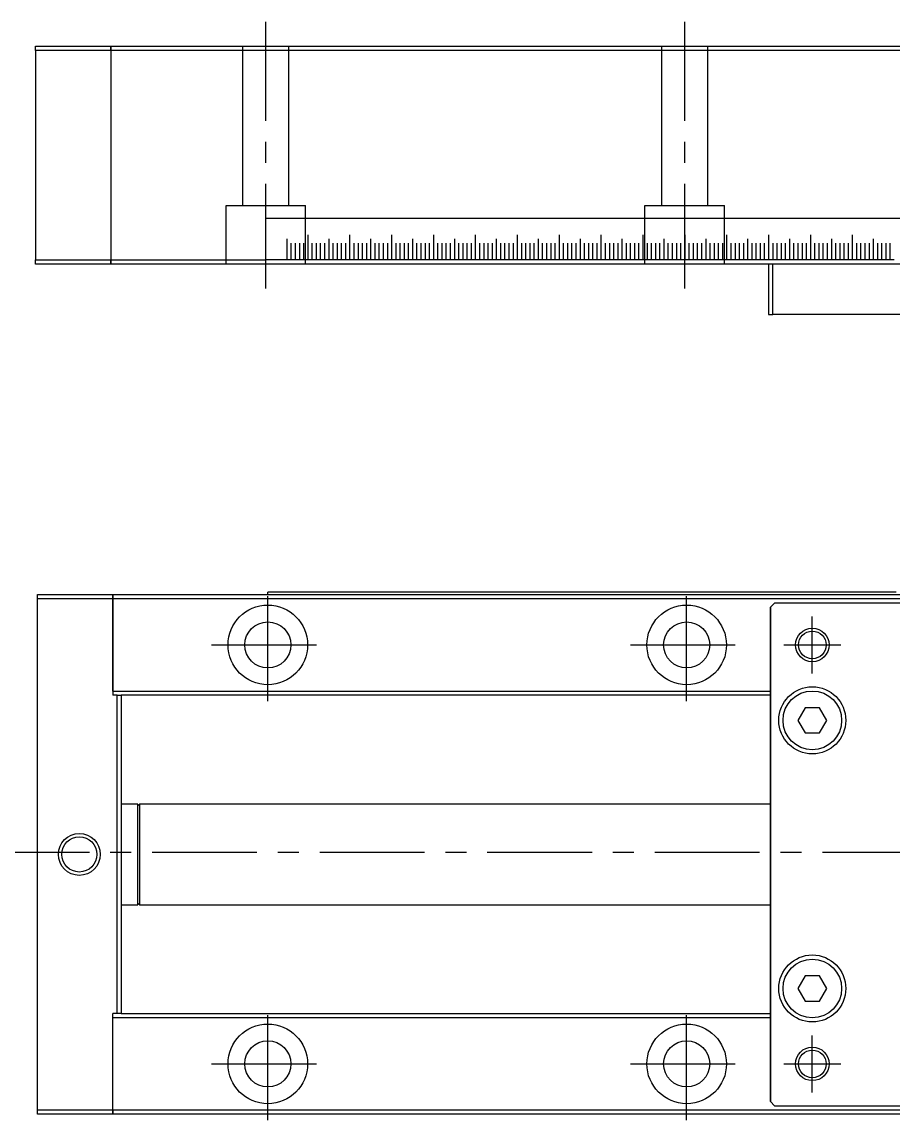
# Model space of a CAD drawing. Extents: x 14 to 733, y 13 to 249.
# Drawn here: x 78.7 to 182.6, y 118.1 to 249.2 of the extents above; entities that cross this region are included whole.
import ezdxf

# ---------------------------------------------------------------- set-up
doc = ezdxf.new("R2010")
doc.units = 0
doc.header["$LTSCALE"] = 10
doc.linetypes.add('CENTER', pattern=[2, 1.25, -0.25, 0.25, -0.25])
doc.linetypes.add('DASHED', pattern=[3.5, 2, -1.5])
doc.layers.get('0').update_dxf_attribs({"linetype": 'CONTINUOUS'})
doc.layers.add('CENTER', color=1, linetype='CENTER')

msp = doc.modelspace()

# ---------------------------------------------------------------- linework, layer by layer
at = {"color": 7, "linetype": 'CONTINUOUS'}
for p, q in [((80.266115, 246.27), (89.266115, 246.27)), ((80.266115, 245.77), (80.266115, 246.27)), ((89.266115, 245.77), (80.266115, 245.77)), ((80.266115, 245.77), (80.266115, 220.77)), ((89.266115, 245.77), (89.266115, 246.27)), ((89.266115, 246.27), (326.266115, 246.27)), ((89.266115, 246.27), (89.266115, 245.77)), ((326.266115, 245.77), (89.266115, 245.77)), ((89.266115, 245.77), (89.266115, 220.77)), ((89.266115, 245.77), (89.266115, 243.27)), ((89.266115, 243.27), (89.266115, 239.27)), ((89.266115, 239.27), (89.266115, 227.27)), ((89.266115, 227.27), (89.266115, 223.27)), ((107.766115, 220.77), (107.766115, 225.77)), ((107.766115, 225.77), (307.766115, 225.77)), ((89.266115, 223.27), (89.266115, 220.77)), ((80.266115, 220.77), (89.266115, 220.77)), ((80.266115, 220.27), (80.266115, 220.77)), ((89.266115, 220.27), (80.266115, 220.27)), ((89.266115, 220.27), (89.266115, 220.77)), ((89.266115, 220.77), (89.266115, 220.27)), ((89.266115, 220.77), (107.756115, 220.77)), ((326.266115, 220.27), (89.266115, 220.27)), ((110.266115, 220.77), (107.766115, 220.77)), ((110.766115, 220.77), (110.266115, 220.77)), ((111.266115, 220.77), (110.766115, 220.77)), ((111.766115, 220.77), (111.266115, 220.77)), ((112.266115, 220.77), (111.766115, 220.77)), ((112.766115, 220.77), (112.266115, 220.77)), ((113.266115, 220.77), (112.766115, 220.77)), ((113.766115, 220.77), (113.266115, 220.77)), ((114.266115, 220.77), (113.766115, 220.77)), ((114.766115, 220.77), (114.266115, 220.77)), ((115.266115, 220.77), (114.766115, 220.77)), ((115.766115, 220.77), (115.266115, 220.77)), ((116.266115, 220.77), (115.766115, 220.77)), ((116.766115, 220.77), (116.266115, 220.77)), ((117.266115, 220.77), (116.766115, 220.77)), ((117.766115, 220.77), (117.266115, 220.77)), ((118.266115, 220.77), (117.766115, 220.77)), ((118.766115, 220.77), (118.266115, 220.77)), ((119.266115, 220.77), (118.766115, 220.77)), ((119.766115, 220.77), (119.266115, 220.77)), ((120.266115, 220.77), (119.766115, 220.77)), ((120.766115, 220.77), (120.266115, 220.77)), ((121.266115, 220.77), (120.766115, 220.77)), ((121.766115, 220.77), (121.266115, 220.77)), ((122.266115, 220.77), (121.766115, 220.77)), ((122.766115, 220.77), (122.266115, 220.77)), ((123.266115, 220.77), (122.766115, 220.77)), ((123.766115, 220.77), (123.266115, 220.77)), ((124.266115, 220.77), (123.766115, 220.77)), ((124.766115, 220.77), (124.266115, 220.77)), ((125.266115, 220.77), (124.766115, 220.77)), ((125.766115, 220.77), (125.266115, 220.77)), ((126.266115, 220.77), (125.766115, 220.77)), ((126.766115, 220.77), (126.266115, 220.77)), ((127.266115, 220.77), (126.766115, 220.77)), ((127.766115, 220.77), (127.266115, 220.77)), ((128.266115, 220.77), (127.766115, 220.77)), ((128.766115, 220.77), (128.266115, 220.77)), ((129.266115, 220.77), (128.766115, 220.77)), ((129.766115, 220.77), (129.266115, 220.77)), ((130.266115, 220.77), (129.766115, 220.77)), ((130.766115, 220.77), (130.266115, 220.77)), ((131.266115, 220.77), (130.766115, 220.77)), ((131.766115, 220.77), (131.266115, 220.77)), ((132.266115, 220.77), (131.766115, 220.77)), ((132.766115, 220.77), (132.266115, 220.77)), ((133.266115, 220.77), (132.766115, 220.77)), ((133.766115, 220.77), (133.266115, 220.77)), ((134.266115, 220.77), (133.766115, 220.77)), ((134.766115, 220.77), (134.266115, 220.77)), ((135.266115, 220.77), (134.766115, 220.77)), ((135.766115, 220.77), (135.266115, 220.77)), ((136.266115, 220.77), (135.766115, 220.77)), ((136.766115, 220.77), (136.266115, 220.77)), ((137.266115, 220.77), (136.766115, 220.77)), ((137.766115, 220.77), (137.266115, 220.77)), ((138.266115, 220.77), (137.766115, 220.77)), ((138.766115, 220.77), (138.266115, 220.77)), ((139.266115, 220.77), (138.766115, 220.77)), ((139.766115, 220.77), (139.266115, 220.77)), ((140.266115, 220.77), (139.766115, 220.77)), ((140.766115, 220.77), (140.266115, 220.77)), ((141.266115, 220.77), (140.766115, 220.77)), ((141.766115, 220.77), (141.266115, 220.77)), ((142.266115, 220.77), (141.766115, 220.77)), ((142.766115, 220.77), (142.266115, 220.77)), ((143.266115, 220.77), (142.766115, 220.77)), ((143.766115, 220.77), (143.266115, 220.77)), ((144.266115, 220.77), (143.766115, 220.77)), ((144.766115, 220.77), (144.266115, 220.77)), ((145.266115, 220.77), (144.766115, 220.77)), ((145.766115, 220.77), (145.266115, 220.77)), ((146.266115, 220.77), (145.766115, 220.77)), ((146.766115, 220.77), (146.266115, 220.77)), ((147.266115, 220.77), (146.766115, 220.77)), ((147.766115, 220.77), (147.266115, 220.77)), ((148.266115, 220.77), (147.766115, 220.77)), ((148.766115, 220.77), (148.266115, 220.77)), ((149.266115, 220.77), (148.766115, 220.77)), ((149.766115, 220.77), (149.266115, 220.77)), ((150.266115, 220.77), (149.766115, 220.77)), ((150.766115, 220.77), (150.266115, 220.77)), ((151.266115, 220.77), (150.766115, 220.77)), ((151.766115, 220.77), (151.266115, 220.77)), ((152.266115, 220.77), (151.766115, 220.77)), ((152.766115, 220.77), (152.266115, 220.77)), ((153.266115, 220.77), (152.766115, 220.77)), ((153.766115, 220.77), (153.266115, 220.77)), ((154.266115, 220.77), (153.766115, 220.77)), ((154.766115, 220.77), (154.266115, 220.77)), ((155.266115, 220.77), (154.766115, 220.77)), ((155.766115, 220.77), (155.266115, 220.77)), ((156.266115, 220.77), (155.766115, 220.77)), ((156.766115, 220.77), (156.266115, 220.77)), ((157.266115, 220.77), (156.766115, 220.77)), ((157.766115, 220.77), (157.266115, 220.77)), ((158.266115, 220.77), (157.766115, 220.77)), ((158.766115, 220.77), (158.266115, 220.77)), ((159.266115, 220.77), (158.766115, 220.77)), ((159.766115, 220.77), (159.266115, 220.77)), ((160.266115, 220.77), (159.766115, 220.77)), ((160.766115, 220.77), (160.266115, 220.77)), ((161.266115, 220.77), (160.766115, 220.77)), ((161.766115, 220.77), (161.266115, 220.77)), ((162.266115, 220.77), (161.766115, 220.77)), ((162.766115, 220.77), (162.266115, 220.77)), ((163.266115, 220.77), (162.766115, 220.77)), ((163.766115, 220.77), (163.266115, 220.77)), ((164.266115, 220.77), (163.766115, 220.77)), ((164.766115, 220.77), (164.266115, 220.77)), ((165.266115, 220.77), (164.766115, 220.77)), ((165.766115, 220.77), (165.266115, 220.77)), ((166.266115, 220.77), (165.766115, 220.77)), ((166.766115, 220.77), (166.266115, 220.77)), ((167.266115, 220.77), (166.766115, 220.77)), ((167.766115, 220.77), (167.266115, 220.77)), ((168.266115, 220.77), (167.766115, 220.77)), ((167.766115, 220.27), (167.766115, 214.27)), ((168.766115, 220.77), (168.266115, 220.77)), ((168.266115, 214.27), (168.266115, 220.27)), ((169.266115, 220.77), (168.766115, 220.77)), ((169.766115, 220.77), (169.266115, 220.77)), ((170.266115, 220.77), (169.766115, 220.77)), ((170.766115, 220.77), (170.266115, 220.77)), ((171.266115, 220.77), (170.766115, 220.77)), ((171.766115, 220.77), (171.266115, 220.77)), ((172.266115, 220.77), (171.766115, 220.77)), ((172.766115, 220.77), (172.266115, 220.77)), ((173.266115, 220.77), (172.766115, 220.77)), ((173.766115, 220.77), (173.266115, 220.77)), ((174.266115, 220.77), (173.766115, 220.77)), ((174.766115, 220.77), (174.266115, 220.77)), ((175.266115, 220.77), (174.766115, 220.77)), ((175.766115, 220.77), (175.266115, 220.77)), ((176.266115, 220.77), (175.766115, 220.77)), ((176.766115, 220.77), (176.266115, 220.77)), ((177.266115, 220.77), (176.766115, 220.77)), ((177.766115, 220.77), (177.266115, 220.77)), ((178.266115, 220.77), (177.766115, 220.77)), ((178.766115, 220.77), (178.266115, 220.77)), ((179.266115, 220.77), (178.766115, 220.77)), ((179.766115, 220.77), (179.266115, 220.77)), ((180.266115, 220.77), (179.766115, 220.77)), ((180.766115, 220.77), (180.266115, 220.77)), ((181.266115, 220.77), (180.766115, 220.77)), ((181.766115, 220.77), (181.266115, 220.77)), ((182.266115, 220.77), (181.766115, 220.77)), ((182.766115, 220.77), (182.266115, 220.77)), ((167.766115, 214.27), (168.266115, 214.27)), ((174.76611, 214.27), (168.266115, 214.27)), ((204.76611, 214.27), (174.76611, 214.27)), ((107.996115, 180.825), (107.996115, 181.125)), ((110.496115, 181.125), (107.996115, 181.125)), ((110.996115, 181.125), (110.496115, 181.125)), ((111.496115, 181.125), (110.996115, 181.125)), ((111.996115, 181.125), (111.496115, 181.125)), ((112.496115, 181.125), (111.996115, 181.125)), ((112.996115, 181.125), (112.496115, 181.125)), ((113.496115, 181.125), (112.996115, 181.125)), ((113.996115, 181.125), (113.496115, 181.125)), ((114.496115, 181.125), (113.996115, 181.125)), ((114.996115, 181.125), (114.496115, 181.125)), ((115.496115, 181.125), (114.996115, 181.125)), ((115.996115, 181.125), (115.496115, 181.125)), ((116.496115, 181.125), (115.996115, 181.125)), ((116.996115, 181.125), (116.496115, 181.125)), ((117.496115, 181.125), (116.996115, 181.125)), ((117.996115, 181.125), (117.496115, 181.125)), ((118.496115, 181.125), (117.996115, 181.125)), ((118.996115, 181.125), (118.496115, 181.125)), ((119.496115, 181.125), (118.996115, 181.125)), ((119.996115, 181.125), (119.496115, 181.125)), ((120.496115, 181.125), (119.996115, 181.125)), ((120.996115, 181.125), (120.496115, 181.125)), ((121.496115, 181.125), (120.996115, 181.125)), ((121.996115, 181.125), (121.496115, 181.125)), ((122.496115, 181.125), (121.996115, 181.125)), ((122.996115, 181.125), (122.496115, 181.125)), ((123.496115, 181.125), (122.996115, 181.125)), ((123.996115, 181.125), (123.496115, 181.125)), ((124.496115, 181.125), (123.996115, 181.125)), ((124.996115, 181.125), (124.496115, 181.125)), ((125.496115, 181.125), (124.996115, 181.125)), ((125.996115, 181.125), (125.496115, 181.125)), ((126.496115, 181.125), (125.996115, 181.125)), ((126.996115, 181.125), (126.496115, 181.125)), ((127.496115, 181.125), (126.996115, 181.125)), ((127.996115, 181.125), (127.496115, 181.125)), ((128.496115, 181.125), (127.996115, 181.125)), ((128.996115, 181.125), (128.496115, 181.125)), ((129.496115, 181.125), (128.996115, 181.125)), ((129.996115, 181.125), (129.496115, 181.125)), ((130.496115, 181.125), (129.996115, 181.125)), ((130.996115, 181.125), (130.496115, 181.125)), ((131.496115, 181.125), (130.996115, 181.125)), ((131.996115, 181.125), (131.496115, 181.125)), ((132.496115, 181.125), (131.996115, 181.125)), ((132.996115, 181.125), (132.496115, 181.125)), ((133.496115, 181.125), (132.996115, 181.125)), ((133.996115, 181.125), (133.496115, 181.125)), ((134.496115, 181.125), (133.996115, 181.125)), ((134.996115, 181.125), (134.496115, 181.125)), ((135.496115, 181.125), (134.996115, 181.125)), ((135.996115, 181.125), (135.496115, 181.125)), ((136.496115, 181.125), (135.996115, 181.125)), ((136.996115, 181.125), (136.496115, 181.125)), ((137.496115, 181.125), (136.996115, 181.125)), ((137.996115, 181.125), (137.496115, 181.125)), ((138.496115, 181.125), (137.996115, 181.125)), ((138.996115, 181.125), (138.496115, 181.125)), ((139.496115, 181.125), (138.996115, 181.125)), ((139.996115, 181.125), (139.496115, 181.125)), ((140.496115, 181.125), (139.996115, 181.125)), ((140.996115, 181.125), (140.496115, 181.125)), ((141.496115, 181.125), (140.996115, 181.125)), ((141.996115, 181.125), (141.496115, 181.125)), ((142.496115, 181.125), (141.996115, 181.125)), ((142.996115, 181.125), (142.496115, 181.125)), ((143.496115, 181.125), (142.996115, 181.125)), ((143.996115, 181.125), (143.496115, 181.125)), ((144.496115, 181.125), (143.996115, 181.125)), ((144.996115, 181.125), (144.496115, 181.125)), ((145.496115, 181.125), (144.996115, 181.125)), ((145.996115, 181.125), (145.496115, 181.125)), ((146.496115, 181.125), (145.996115, 181.125)), ((146.996115, 181.125), (146.496115, 181.125)), ((147.496115, 181.125), (146.996115, 181.125)), ((147.996115, 181.125), (147.496115, 181.125)), ((148.496115, 181.125), (147.996115, 181.125)), ((148.996115, 181.125), (148.496115, 181.125)), ((149.496115, 181.125), (148.996115, 181.125)), ((149.996115, 181.125), (149.496115, 181.125)), ((150.496115, 181.125), (149.996115, 181.125)), ((150.996115, 181.125), (150.496115, 181.125)), ((151.496115, 181.125), (150.996115, 181.125)), ((151.996115, 181.125), (151.496115, 181.125)), ((152.496115, 181.125), (151.996115, 181.125)), ((152.996115, 181.125), (152.496115, 181.125)), ((153.496115, 181.125), (152.996115, 181.125)), ((153.996115, 181.125), (153.496115, 181.125)), ((154.496115, 181.125), (153.996115, 181.125)), ((154.996115, 181.125), (154.496115, 181.125)), ((155.496115, 181.125), (154.996115, 181.125)), ((155.996115, 181.125), (155.496115, 181.125)), ((156.496115, 181.125), (155.996115, 181.125)), ((156.996115, 181.125), (156.496115, 181.125)), ((157.496115, 181.125), (156.996115, 181.125)), ((157.996115, 181.125), (157.496115, 181.125)), ((158.496115, 181.125), (157.996115, 181.125)), ((158.996115, 181.125), (158.496115, 181.125)), ((159.496115, 181.125), (158.996115, 181.125)), ((159.996115, 181.125), (159.496115, 181.125)), ((160.496115, 181.125), (159.996115, 181.125)), ((160.996115, 181.125), (160.496115, 181.125)), ((161.496115, 181.125), (160.996115, 181.125)), ((161.996115, 181.125), (161.496115, 181.125)), ((162.496115, 181.125), (161.996115, 181.125)), ((162.996115, 181.125), (162.496115, 181.125)), ((163.496115, 181.125), (162.996115, 181.125)), ((163.996115, 181.125), (163.496115, 181.125)), ((164.496115, 181.125), (163.996115, 181.125)), ((164.996115, 181.125), (164.496115, 181.125)), ((165.496115, 181.125), (164.996115, 181.125)), ((165.996115, 181.125), (165.496115, 181.125)), ((166.496115, 181.125), (165.996115, 181.125)), ((166.996115, 181.125), (166.496115, 181.125)), ((167.496115, 181.125), (166.996115, 181.125)), ((167.996115, 181.125), (167.496115, 181.125)), ((168.496115, 181.125), (167.996115, 181.125)), ((168.996115, 181.125), (168.496115, 181.125)), ((169.496115, 181.125), (168.996115, 181.125)), ((169.996115, 181.125), (169.496115, 181.125)), ((170.496115, 181.125), (169.996115, 181.125)), ((170.996115, 181.125), (170.496115, 181.125)), ((171.496115, 181.125), (170.996115, 181.125)), ((171.996115, 181.125), (171.496115, 181.125)), ((172.496115, 181.125), (171.996115, 181.125)), ((172.996115, 181.125), (172.496115, 181.125)), ((173.496115, 181.125), (172.996115, 181.125)), ((173.996115, 181.125), (173.496115, 181.125)), ((174.496115, 181.125), (173.996115, 181.125)), ((174.996115, 181.125), (174.496115, 181.125)), ((175.496115, 181.125), (174.996115, 181.125)), ((175.996115, 181.125), (175.496115, 181.125)), ((176.496115, 181.125), (175.996115, 181.125)), ((176.996115, 181.125), (176.496115, 181.125)), ((177.496115, 181.125), (176.996115, 181.125)), ((177.996115, 181.125), (177.496115, 181.125)), ((178.496115, 181.125), (177.996115, 181.125)), ((178.996115, 181.125), (178.496115, 181.125)), ((179.496115, 181.125), (178.996115, 181.125)), ((179.996115, 181.125), (179.496115, 181.125)), ((180.496115, 181.125), (179.996115, 181.125)), ((180.996115, 181.125), (180.496115, 181.125)), ((181.496115, 181.125), (180.996115, 181.125)), ((181.996115, 181.125), (181.496115, 181.125)), ((182.496115, 181.125), (181.996115, 181.125)), ((182.996115, 181.125), (182.496115, 181.125)), ((80.496115, 180.825), (89.496115, 180.825)), ((80.496115, 180.325), (80.496115, 180.825)), ((89.496115, 180.325), (80.496115, 180.325)), ((80.496115, 119.325), (80.496115, 180.325)), ((89.496115, 180.825), (89.496115, 180.325)), ((89.496115, 180.325), (89.496115, 180.825)), ((89.496115, 180.825), (107.996115, 180.825)), ((89.496115, 180.325), (89.496115, 176.825)), ((89.496115, 174.836095), (89.496115, 180.325)), ((326.496115, 180.325), (89.496115, 180.325)), ((107.996115, 180.825), (208.180183, 180.825)), ((107.996115, 180.825), (208.180183, 180.825)), ((167.996115, 179.325), (168.496115, 179.825)), ((207.496115, 179.825), (168.496115, 179.825)), ((167.996115, 168.325), (167.996115, 179.325)), ((167.996115, 179.325), (167.996115, 120.325)), ((89.496115, 176.825), (89.496115, 174.836095)), ((89.496115, 174.836095), (89.496115, 172.825)), ((89.496115, 169.325), (89.496115, 174.836095)), ((89.496115, 172.825), (89.496115, 168.825)), ((89.496115, 169.325), (167.996115, 169.325)), ((89.996115, 168.825), (89.496115, 168.825)), ((89.996115, 130.825), (89.996115, 168.825)), ((89.996115, 168.825), (90.496115, 168.825)), ((90.496115, 168.825), (90.496115, 155.825)), ((167.996115, 168.825), (90.496115, 168.825)), ((167.996115, 131.325), (167.996115, 168.325)), ((172.130089, 167.325), (171.264064, 165.825)), ((173.86214, 167.325), (172.130089, 167.325)), ((174.728166, 165.825), (173.86214, 167.325)), ((171.264064, 165.825), (172.130089, 164.325)), ((173.86214, 164.325), (174.728166, 165.825)), ((172.130089, 164.325), (173.86214, 164.325)), ((92.496115, 155.825), (90.496115, 155.825)), ((90.496115, 155.825), (90.496115, 143.825)), ((90.496115, 155.825), (90.496115, 143.825)), ((92.496115, 143.825), (92.496115, 155.825)), ((92.496115, 155.625), (92.496115, 155.825)), ((92.696115, 155.825), (92.496115, 155.625)), ((167.996115, 155.825), (92.696115, 155.825)), ((92.696115, 155.825), (92.696115, 143.825)), ((90.496115, 143.825), (92.496115, 143.825)), ((90.496115, 143.825), (90.496115, 130.825)), ((92.496115, 143.825), (92.496115, 144.025)), ((92.496115, 144.025), (92.696115, 143.825)), ((92.696115, 143.825), (167.996115, 143.825)), ((172.130089, 135.325), (171.264064, 133.825)), ((173.86214, 135.325), (172.130089, 135.325)), ((174.728166, 133.825), (173.86214, 135.325)), ((171.264064, 133.825), (172.130089, 132.325)), ((173.86214, 132.325), (174.728166, 133.825)), ((167.996115, 120.325), (167.996115, 131.325)), ((172.130089, 132.325), (173.86214, 132.325)), ((89.996115, 130.825), (89.496115, 130.825)), ((89.496115, 126.825), (89.496115, 130.825)), ((167.996115, 130.325), (89.496115, 130.325)), ((89.496115, 124.836072), (89.496115, 130.325)), ((90.496115, 130.825), (89.996115, 130.825)), ((90.496115, 130.825), (167.996115, 130.825)), ((89.496115, 124.836072), (89.496115, 126.825)), ((89.496115, 122.825), (89.496115, 124.836072)), ((89.496115, 119.325), (89.496115, 124.836072)), ((89.496115, 119.325), (89.496115, 122.825)), ((80.496115, 119.325), (89.496115, 119.325)), ((80.496115, 118.825), (80.496115, 119.325)), ((89.496115, 119.325), (89.496115, 118.825)), ((89.496115, 119.325), (326.496115, 119.325)), ((89.496115, 118.825), (89.496115, 119.325)), ((168.496115, 119.825), (167.996115, 120.325)), ((167.996115, 120.325), (168.496115, 119.825)), ((168.496115, 119.825), (207.496115, 119.825)), ((89.496115, 118.825), (80.496115, 118.825)), ((326.496115, 118.825), (89.496115, 118.825))]:
    msp.add_line(p, q, dxfattribs=at)
at = {"color": 3, "linetype": 'DASHED'}
for p, q in [((105.016115, 227.27), (105.016115, 246.27)), ((110.516115, 227.27), (110.516115, 246.27)), ((155.016115, 227.27), (155.016115, 246.27)), ((160.516115, 227.27), (160.516115, 246.27)), ((103.016115, 227.27), (112.516115, 227.27)), ((103.016115, 220.27), (103.016115, 227.27)), ((112.516115, 220.27), (112.516115, 227.27)), ((153.016115, 227.27), (162.516115, 227.27)), ((153.016115, 220.27), (153.016115, 227.27)), ((162.516115, 220.27), (162.516115, 227.27))]:
    msp.add_line(p, q, dxfattribs=at)
at = {"color": 3, "linetype": 'CONTINUOUS'}
for p, q in [((110.266115, 223.27), (110.266115, 222.77)), ((112.766115, 223.77), (112.766115, 223.27)), ((112.766115, 223.27), (112.766115, 222.77)), ((115.266115, 223.27), (115.266115, 222.77)), ((117.766115, 223.77), (117.766115, 223.27)), ((117.766115, 223.27), (117.766115, 222.77)), ((120.266115, 223.27), (120.266115, 222.77)), ((122.766115, 223.77), (122.766115, 223.27)), ((122.766115, 223.27), (122.766115, 222.77)), ((125.266115, 223.27), (125.266115, 222.77)), ((127.766115, 223.77), (127.766115, 223.27)), ((127.766115, 223.27), (127.766115, 222.77)), ((130.266115, 223.27), (130.266115, 222.77)), ((132.766115, 223.77), (132.766115, 223.27)), ((132.766115, 223.27), (132.766115, 222.77)), ((135.266115, 223.27), (135.266115, 222.77)), ((137.766115, 223.77), (137.766115, 223.27)), ((137.766115, 223.27), (137.766115, 222.77)), ((140.266115, 223.27), (140.266115, 222.77)), ((142.766115, 223.77), (142.766115, 223.27)), ((142.766115, 223.27), (142.766115, 222.77)), ((145.266115, 223.27), (145.266115, 222.77)), ((147.766115, 223.77), (147.766115, 223.27)), ((147.766115, 223.27), (147.766115, 222.77)), ((150.266115, 223.27), (150.266115, 222.77)), ((152.766115, 223.77), (152.766115, 223.27)), ((152.766115, 223.27), (152.766115, 222.77)), ((155.266115, 223.27), (155.266115, 222.77)), ((157.766115, 223.77), (157.766115, 223.27)), ((157.766115, 223.27), (157.766115, 222.77)), ((160.266115, 223.27), (160.266115, 222.77)), ((162.766115, 223.77), (162.766115, 223.27)), ((162.766115, 223.27), (162.766115, 222.77)), ((165.266115, 223.27), (165.266115, 222.77)), ((167.766115, 223.77), (167.766115, 223.27)), ((167.766115, 223.27), (167.766115, 222.77)), ((170.266115, 223.27), (170.266115, 222.77)), ((172.766115, 223.77), (172.766115, 223.27)), ((172.766115, 223.27), (172.766115, 222.77)), ((175.266115, 223.27), (175.266115, 222.77)), ((177.766115, 223.77), (177.766115, 223.27)), ((177.766115, 223.27), (177.766115, 222.77)), ((180.266115, 223.27), (180.266115, 222.77)), ((110.266115, 222.77), (110.266115, 220.77)), ((110.766115, 222.77), (110.766115, 220.77)), ((111.266115, 222.77), (111.266115, 220.77)), ((111.766115, 222.77), (111.766115, 220.77)), ((112.266115, 222.77), (112.266115, 220.77)), ((112.766115, 222.77), (112.766115, 220.77)), ((113.266115, 222.77), (113.266115, 220.77)), ((113.766115, 222.77), (113.766115, 220.77)), ((114.266115, 222.77), (114.266115, 220.77)), ((114.766115, 222.77), (114.766115, 220.77)), ((115.266115, 222.77), (115.266115, 220.77)), ((115.766115, 222.77), (115.766115, 220.77)), ((116.266115, 222.77), (116.266115, 220.77)), ((116.766115, 222.77), (116.766115, 220.77)), ((117.266115, 222.77), (117.266115, 220.77)), ((117.766115, 222.77), (117.766115, 220.77)), ((118.266115, 222.77), (118.266115, 220.77)), ((118.766115, 222.77), (118.766115, 220.77)), ((119.266115, 222.77), (119.266115, 220.77)), ((119.766115, 222.77), (119.766115, 220.77)), ((120.266115, 222.77), (120.266115, 220.77)), ((120.766115, 222.77), (120.766115, 220.77)), ((121.266115, 222.77), (121.266115, 220.77)), ((121.766115, 222.77), (121.766115, 220.77)), ((122.266115, 222.77), (122.266115, 220.77)), ((122.766115, 222.77), (122.766115, 220.77)), ((123.266115, 222.77), (123.266115, 220.77)), ((123.766115, 222.77), (123.766115, 220.77)), ((124.266115, 222.77), (124.266115, 220.77)), ((124.766115, 222.77), (124.766115, 220.77)), ((125.266115, 222.77), (125.266115, 220.77)), ((125.766115, 222.77), (125.766115, 220.77)), ((126.266115, 222.77), (126.266115, 220.77)), ((126.766115, 222.77), (126.766115, 220.77)), ((127.266115, 222.77), (127.266115, 220.77)), ((127.766115, 222.77), (127.766115, 220.77)), ((128.266115, 222.77), (128.266115, 220.77)), ((128.766115, 222.77), (128.766115, 220.77)), ((129.266115, 222.77), (129.266115, 220.77)), ((129.766115, 222.77), (129.766115, 220.77)), ((130.266115, 222.77), (130.266115, 220.77)), ((130.766115, 222.77), (130.766115, 220.77)), ((131.266115, 222.77), (131.266115, 220.77)), ((131.766115, 222.77), (131.766115, 220.77)), ((132.266115, 222.77), (132.266115, 220.77)), ((132.766115, 222.77), (132.766115, 220.77)), ((133.266115, 222.77), (133.266115, 220.77)), ((133.766115, 222.77), (133.766115, 220.77)), ((134.266115, 222.77), (134.266115, 220.77)), ((134.766115, 222.77), (134.766115, 220.77)), ((135.266115, 222.77), (135.266115, 220.77)), ((135.766115, 222.77), (135.766115, 220.77)), ((136.266115, 222.77), (136.266115, 220.77)), ((136.766115, 222.77), (136.766115, 220.77)), ((137.266115, 222.77), (137.266115, 220.77)), ((137.766115, 222.77), (137.766115, 220.77)), ((138.266115, 222.77), (138.266115, 220.77)), ((138.766115, 222.77), (138.766115, 220.77)), ((139.266115, 222.77), (139.266115, 220.77)), ((139.766115, 222.77), (139.766115, 220.77)), ((140.266115, 222.77), (140.266115, 220.77)), ((140.766115, 222.77), (140.766115, 220.77)), ((141.266115, 222.77), (141.266115, 220.77)), ((141.766115, 222.77), (141.766115, 220.77)), ((142.266115, 222.77), (142.266115, 220.77)), ((142.766115, 222.77), (142.766115, 220.77)), ((143.266115, 222.77), (143.266115, 220.77)), ((143.766115, 222.77), (143.766115, 220.77)), ((144.266115, 222.77), (144.266115, 220.77)), ((144.766115, 222.77), (144.766115, 220.77)), ((145.266115, 222.77), (145.266115, 220.77)), ((145.766115, 222.77), (145.766115, 220.77)), ((146.266115, 222.77), (146.266115, 220.77)), ((146.766115, 222.77), (146.766115, 220.77)), ((147.266115, 222.77), (147.266115, 220.77)), ((147.766115, 222.77), (147.766115, 220.77)), ((148.266115, 222.77), (148.266115, 220.77)), ((148.766115, 222.77), (148.766115, 220.77)), ((149.266115, 222.77), (149.266115, 220.77)), ((149.766115, 222.77), (149.766115, 220.77)), ((150.266115, 222.77), (150.266115, 220.77)), ((150.766115, 222.77), (150.766115, 220.77)), ((151.266115, 222.77), (151.266115, 220.77)), ((151.766115, 222.77), (151.766115, 220.77)), ((152.266115, 222.77), (152.266115, 220.77)), ((152.766115, 222.77), (152.766115, 220.77)), ((153.266115, 222.77), (153.266115, 220.77)), ((153.766115, 222.77), (153.766115, 220.77)), ((154.266115, 222.77), (154.266115, 220.77)), ((154.766115, 222.77), (154.766115, 220.77)), ((155.266115, 222.77), (155.266115, 220.77)), ((155.766115, 222.77), (155.766115, 220.77)), ((156.266115, 222.77), (156.266115, 220.77)), ((156.766115, 222.77), (156.766115, 220.77)), ((157.266115, 222.77), (157.266115, 220.77)), ((157.766115, 222.77), (157.766115, 220.77)), ((158.266115, 222.77), (158.266115, 220.77)), ((158.766115, 222.77), (158.766115, 220.77)), ((159.266115, 222.77), (159.266115, 220.77)), ((159.766115, 222.77), (159.766115, 220.77)), ((160.266115, 222.77), (160.266115, 220.77)), ((160.766115, 222.77), (160.766115, 220.77)), ((161.266115, 222.77), (161.266115, 220.77)), ((161.766115, 222.77), (161.766115, 220.77)), ((162.266115, 222.77), (162.266115, 220.77)), ((162.766115, 222.77), (162.766115, 220.77)), ((163.266115, 222.77), (163.266115, 220.77)), ((163.766115, 222.77), (163.766115, 220.77)), ((164.266115, 222.77), (164.266115, 220.77)), ((164.766115, 222.77), (164.766115, 220.77)), ((165.266115, 222.77), (165.266115, 220.77)), ((165.766115, 222.77), (165.766115, 220.77)), ((166.266115, 222.77), (166.266115, 220.77)), ((166.766115, 222.77), (166.766115, 220.77)), ((167.266115, 222.77), (167.266115, 220.77)), ((167.766115, 222.77), (167.766115, 220.77)), ((168.266115, 222.77), (168.266115, 220.77)), ((168.766115, 222.77), (168.766115, 220.77)), ((169.266115, 222.77), (169.266115, 220.77)), ((169.766115, 222.77), (169.766115, 220.77)), ((170.266115, 222.77), (170.266115, 220.77)), ((170.766115, 222.77), (170.766115, 220.77)), ((171.266115, 222.77), (171.266115, 220.77)), ((171.766115, 222.77), (171.766115, 220.77)), ((172.266115, 222.77), (172.266115, 220.77)), ((172.766115, 222.77), (172.766115, 220.77)), ((173.266115, 222.77), (173.266115, 220.77)), ((173.766115, 222.77), (173.766115, 220.77)), ((174.266115, 222.77), (174.266115, 220.77)), ((174.766115, 222.77), (174.766115, 220.77)), ((175.266115, 222.77), (175.266115, 220.77)), ((175.766115, 222.77), (175.766115, 220.77)), ((176.266115, 222.77), (176.266115, 220.77)), ((176.766115, 222.77), (176.766115, 220.77)), ((177.266115, 222.77), (177.266115, 220.77)), ((177.766115, 222.77), (177.766115, 220.77)), ((178.266115, 222.77), (178.266115, 220.77)), ((178.766115, 222.77), (178.766115, 220.77)), ((179.266115, 222.77), (179.266115, 220.77)), ((179.766115, 222.77), (179.766115, 220.77)), ((180.266115, 222.77), (180.266115, 220.77)), ((180.766115, 222.77), (180.766115, 220.77)), ((181.266115, 222.77), (181.266115, 220.77)), ((181.766115, 222.77), (181.766115, 220.77)), ((182.266115, 222.77), (182.266115, 220.77))]:
    msp.add_line(p, q, dxfattribs=at)
at = {"color": 7, "linetype": 'CONTINUOUS'}
for centre, radius in [((107.996115, 174.825), 4.75), ((157.996115, 174.825), 4.75), ((107.996115, 174.825), 2.75), ((157.996115, 174.825), 2.75), ((172.996115, 174.825), 1.65), ((172.996115, 165.825), 4), ((172.996115, 165.825), 3.5), ((85.496115, 149.825), 2.1), ((172.996115, 133.825), 4), ((172.996115, 133.825), 3.5), ((107.996115, 124.825), 4.75), ((157.996115, 124.825), 4.75), ((107.996115, 124.825), 2.75), ((157.996115, 124.825), 2.75), ((172.996115, 124.825), 1.65)]:
    msp.add_circle(centre, radius, dxfattribs=at)
at = {"color": 3, "linetype": 'CONTINUOUS'}
for centre, radius in [((172.996115, 174.825), 2), ((85.496115, 149.825), 2.5), ((172.996115, 124.825), 2)]:
    msp.add_circle(centre, radius, dxfattribs=at)
at = {"layer": 'CENTER', "color": 1, "linetype": 'CENTER'}
for p, q in [((107.766115, 217.37), (107.766115, 249.17)), ((157.766115, 217.37), (157.766115, 249.17)), ((107.996115, 168.125), (107.996115, 181.525)), ((157.996115, 168.125), (157.996115, 181.525)), ((172.996115, 171.425), (172.996115, 178.225)), ((101.296115, 174.825), (114.696115, 174.825)), ((151.296115, 174.825), (164.696115, 174.825)), ((169.596115, 174.825), (176.396115, 174.825)), ((74.196115, 150.075), (351.196115, 150.075)), ((107.996115, 118.125), (107.996115, 131.525)), ((157.996115, 118.125), (157.996115, 131.525)), ((172.996115, 121.425), (172.996115, 128.225)), ((101.296115, 124.825), (114.696115, 124.825)), ((151.296115, 124.825), (164.696115, 124.825)), ((169.596115, 124.825), (176.396115, 124.825))]:
    msp.add_line(p, q, dxfattribs=at)

doc.saveas('drawing.dxf')
